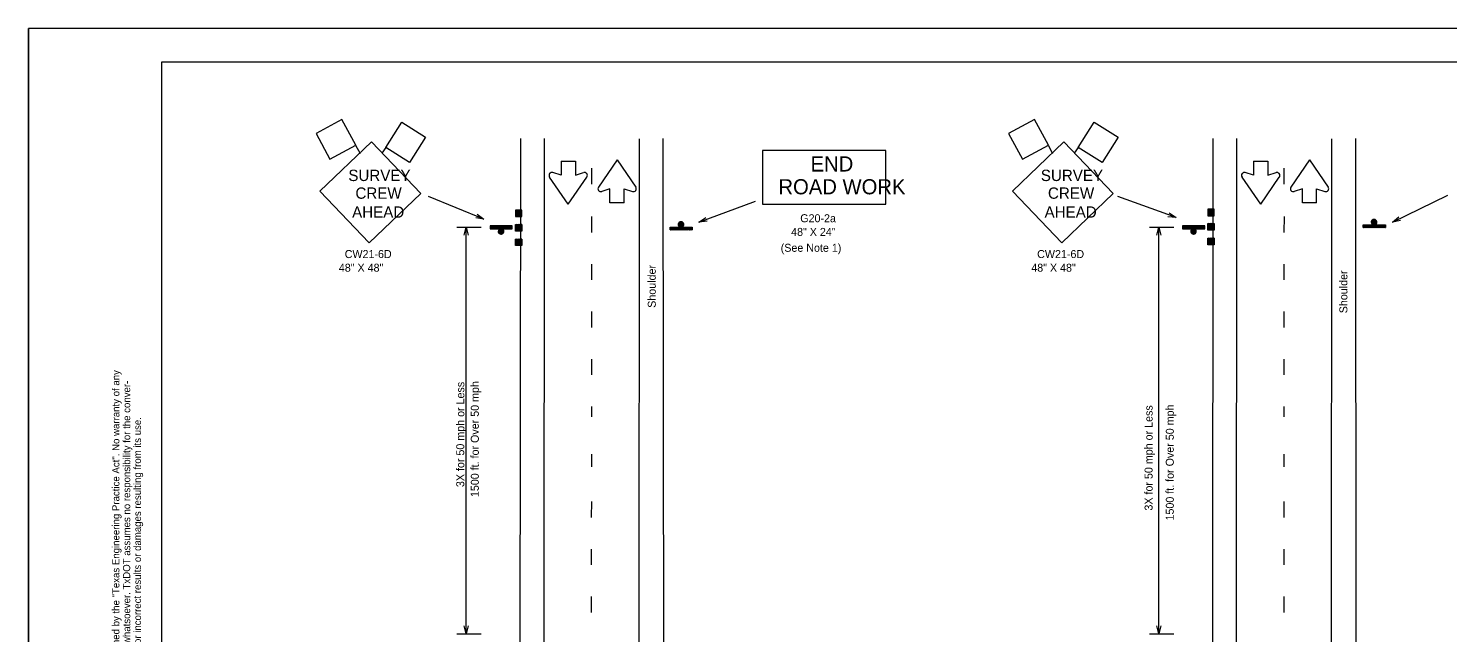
# Model space of a CAD drawing. Extents: x 0 to 29242, y 0 to 23092.
# Drawn here: x 0.17 to 21.5, y 13.05 to 22.15 of the extents above; entities that cross this region are included whole.
import ezdxf

# ---------------------------------------------------------------- set-up
doc = ezdxf.new("R2010")
doc.units = 0
doc.layers.add('D_BATCH_PLOT', color=7, linetype='Continuous')
doc.layers.add('Level 1', color=7, linetype='Continuous')

msp = doc.modelspace()

# ---------------------------------------------------------------- linework, layer by layer
at = {"layer": 'D_BATCH_PLOT'}
msp.add_lwpolyline([(0.168, 0.155), (34.168, 0.155), (34.168, 22.155), (0.168, 22.155)], close=True, dxfattribs=at)
at = {"layer": 'Level 1'}
for p, q in [((0.168, 0.155), (0.168, 22.155)), ((34.168, 22.155), (0.168, 22.155)), ((7.537, 3.046), (7.551, 20.502)), ((7.893, 3.046), (7.907, 20.502)), ((9.317, 3.045), (9.332, 20.501)), ((9.703, 3.046), (9.688, 20.502)), ((17.922, 3.046), (17.936, 20.502)), ((18.278, 3.046), (18.292, 20.502)), ((19.703, 3.045), (19.717, 20.501)), ((20.088, 3.046), (20.074, 20.502)), ((5.075, 20.402), (5.141, 20.281)), ((5.526, 20.369), (5.468, 20.283)), ((15.461, 20.402), (15.526, 20.281)), ((15.911, 20.369), (15.853, 20.283)), ((8.156, 20.165), (8.37, 20.165)), ((8.156, 20.165), (8.156, 19.952)), ((8.37, 20.165), (8.37, 19.952)), ((8.996, 20.183), (8.716, 19.775)), ((8.996, 20.183), (9.276, 19.775)), ((18.542, 20.165), (18.756, 20.165)), ((18.542, 20.165), (18.542, 19.952)), ((18.756, 20.165), (18.756, 19.952)), ((19.381, 20.183), (19.102, 19.775)), ((19.381, 20.183), (19.661, 19.775)), ((8.263, 19.518), (7.984, 19.926)), ((8.156, 19.952), (8.033, 19.992)), ((8.263, 19.518), (8.543, 19.926)), ((8.37, 19.952), (8.494, 19.992)), ((18.649, 19.518), (18.369, 19.926)), ((18.542, 19.952), (18.418, 19.992)), ((18.649, 19.518), (18.928, 19.926)), ((18.756, 19.952), (18.88, 19.992)), ((6.998, 19.296), (6.17, 19.632)), ((8.889, 19.75), (8.765, 19.71)), ((8.889, 19.537), (8.889, 19.75)), ((9.103, 19.75), (9.227, 19.71)), ((9.103, 19.537), (9.103, 19.75)), ((17.379, 19.318), (16.505, 19.632)), ((19.275, 19.75), (19.151, 19.71)), ((19.275, 19.537), (19.275, 19.75)), ((19.488, 19.75), (19.612, 19.71)), ((19.488, 19.537), (19.488, 19.75)), ((20.626, 19.251), (21.454, 19.654)), ((9.103, 19.537), (8.889, 19.537)), ((10.223, 19.251), (11.074, 19.564)), ((19.488, 19.537), (19.275, 19.537)), ((7.517, 19.382), (7.504, 19.382)), ((17.9, 19.396), (17.888, 19.396)), ((20.184, 19.167), (20.184, 19.209)), ((20.184, 19.209), (20.338, 19.209)), ((20.359, 19.209), (20.518, 19.209)), ((20.518, 19.209), (20.518, 19.167)), ((6.593, 19.173), (6.959, 19.173)), ((6.705, 19.053), (6.735, 19.173)), ((6.735, 13.075), (6.735, 19.173)), ((6.735, 19.173), (6.765, 19.053)), ((7.424, 19.193), (7.09, 19.193)), ((7.09, 19.193), (7.09, 19.151)), ((7.09, 19.151), (7.244, 19.151)), ((7.266, 19.151), (7.424, 19.151)), ((7.424, 19.151), (7.424, 19.193)), ((7.517, 19.164), (7.504, 19.164)), ((9.79, 19.132), (9.79, 19.174)), ((9.79, 19.174), (9.944, 19.174)), ((10.124, 19.132), (9.79, 19.132)), ((9.966, 19.174), (10.124, 19.174)), ((10.124, 19.174), (10.124, 19.132)), ((16.979, 19.173), (17.345, 19.173)), ((17.09, 19.053), (17.12, 19.173)), ((17.12, 13.075), (17.12, 19.173)), ((17.12, 19.173), (17.15, 19.053)), ((17.81, 19.193), (17.476, 19.193)), ((17.476, 19.193), (17.476, 19.151)), ((17.476, 19.151), (17.63, 19.151)), ((17.651, 19.151), (17.81, 19.151)), ((17.81, 19.151), (17.81, 19.193)), ((17.9, 19.177), (17.888, 19.178)), ((20.518, 19.167), (20.184, 19.167)), ((7.517, 18.946), (7.504, 18.946)), ((17.9, 18.959), (17.888, 18.959)), ((6.593, 13.075), (6.959, 13.075)), ((6.735, 13.075), (6.705, 13.195)), ((6.765, 13.195), (6.735, 13.075)), ((16.979, 13.075), (17.345, 13.075)), ((17.12, 13.075), (17.09, 13.195)), ((17.15, 13.195), (17.12, 13.075))]:
    msp.add_line(p, q, dxfattribs=at)
for points in [[(2.168, 21.655), (33.668, 21.655), (33.668, 0.655), (2.168, 0.655)], [(4.69, 20.194), (5.078, 20.404), (4.87, 20.789), (4.482, 20.579)], [(5.884, 20.142), (5.526, 20.369), (5.767, 20.75), (6.125, 20.522)], [(15.075, 20.194), (15.464, 20.404), (15.256, 20.789), (14.867, 20.579)], [(16.269, 20.142), (15.911, 20.369), (16.152, 20.75), (16.511, 20.522)], [(5.28, 18.941), (4.54, 19.715), (5.312, 20.453), (6.052, 19.679)], [(11.175, 20.322), (11.175, 19.52), (13.027, 19.52), (13.027, 20.322)], [(15.665, 18.941), (14.925, 19.715), (15.697, 20.453), (16.437, 19.679)], [(7.566, 19.431), (7.473, 19.431), (7.473, 19.332), (7.566, 19.332)], [(17.949, 19.445), (17.856, 19.445), (17.856, 19.346), (17.949, 19.346)], [(7.566, 19.115), (7.473, 19.115), (7.473, 19.214), (7.566, 19.214)], [(17.949, 19.129), (17.856, 19.129), (17.856, 19.228), (17.949, 19.228)], [(7.566, 18.897), (7.473, 18.897), (7.473, 18.996), (7.566, 18.996)], [(17.949, 18.91), (17.856, 18.91), (17.856, 19.009), (17.949, 19.009)]]:
    msp.add_lwpolyline(points, close=True, dxfattribs=at)
for points in [[(8.618, 19.82), (8.618, 20.057)], [(19.003, 19.82), (19.003, 20.057)], [(7.563, 19.431), (7.473, 19.379)], [(7.544, 19.431), (7.473, 19.39)], [(7.525, 19.431), (7.473, 19.401)], [(7.506, 19.431), (7.473, 19.412)], [(7.487, 19.431), (7.473, 19.423)], [(7.566, 19.422), (7.473, 19.368)], [(7.566, 19.411), (7.473, 19.357)], [(17.947, 19.445), (17.856, 19.393)], [(17.928, 19.445), (17.856, 19.404)], [(17.909, 19.445), (17.856, 19.415)], [(17.89, 19.445), (17.856, 19.426)], [(17.871, 19.445), (17.856, 19.437)], [(17.949, 19.435), (17.856, 19.382)], [(17.949, 19.424), (17.856, 19.371)], [(17.949, 19.413), (17.856, 19.36)], [(6.898, 19.369), (6.998, 19.296), (6.876, 19.313)], [(7.566, 19.4), (7.473, 19.346)], [(7.566, 19.389), (7.473, 19.335)], [(7.566, 19.158), (7.473, 19.211)], [(7.566, 19.147), (7.473, 19.2)], [(7.566, 19.378), (7.487, 19.332)], [(7.566, 19.168), (7.487, 19.214)], [(7.566, 19.367), (7.506, 19.332)], [(7.566, 19.18), (7.506, 19.214)], [(7.566, 19.356), (7.525, 19.332)], [(7.566, 19.19), (7.525, 19.214)], [(7.566, 19.345), (7.544, 19.332)], [(7.566, 19.201), (7.544, 19.214)], [(7.566, 19.334), (7.562, 19.332)], [(7.566, 19.212), (7.562, 19.214)], [(8.618, 19.096), (8.618, 19.334)], [(9.878, 19.132), (9.994, 19.199)], [(9.913, 19.213), (9.977, 19.25)], [(9.914, 19.222), (9.968, 19.254)], [(9.914, 19.205), (9.983, 19.245)], [(9.917, 19.198), (9.988, 19.239)], [(9.918, 19.233), (9.957, 19.256)], [(9.92, 19.191), (9.992, 19.233)], [(9.925, 19.185), (9.995, 19.226)], [(9.931, 19.18), (9.997, 19.218)], [(9.939, 19.176), (9.997, 19.209)], [(10.346, 19.264), (10.223, 19.251), (10.325, 19.321)], [(17.276, 19.387), (17.379, 19.318), (17.256, 19.33)], [(17.949, 19.402), (17.856, 19.349)], [(17.949, 19.171), (17.856, 19.225)], [(17.949, 19.16), (17.856, 19.214)], [(17.949, 19.149), (17.856, 19.203)], [(17.949, 19.391), (17.87, 19.346)], [(17.949, 19.182), (17.87, 19.228)], [(17.949, 19.38), (17.889, 19.346)], [(17.949, 19.193), (17.889, 19.228)], [(17.949, 19.369), (17.908, 19.346)], [(17.949, 19.204), (17.908, 19.228)], [(17.949, 19.358), (17.927, 19.346)], [(17.949, 19.215), (17.927, 19.228)], [(17.949, 19.348), (17.946, 19.346)], [(17.949, 19.226), (17.946, 19.228)], [(19.003, 19.096), (19.004, 19.334)], [(20.184, 19.168), (20.254, 19.209)], [(20.184, 19.177), (20.239, 19.209)], [(20.184, 19.185), (20.224, 19.209)], [(20.184, 19.194), (20.209, 19.209)], [(20.184, 19.203), (20.194, 19.209)], [(20.197, 19.167), (20.269, 19.209)], [(20.212, 19.167), (20.284, 19.209)], [(20.227, 19.167), (20.299, 19.209)], [(20.242, 19.167), (20.314, 19.209)], [(20.257, 19.167), (20.329, 19.209)], [(20.272, 19.167), (20.388, 19.234)], [(20.287, 19.167), (20.38, 19.221)], [(20.302, 19.167), (20.374, 19.209)], [(20.307, 19.248), (20.371, 19.285)], [(20.308, 19.257), (20.362, 19.289)], [(20.308, 19.24), (20.377, 19.28)], [(20.311, 19.233), (20.382, 19.274)], [(20.312, 19.268), (20.351, 19.291)], [(20.314, 19.226), (20.386, 19.268)], [(20.317, 19.167), (20.389, 19.209)], [(20.319, 19.22), (20.389, 19.261)], [(20.325, 19.215), (20.391, 19.253)], [(20.332, 19.211), (20.39, 19.244)], [(20.332, 19.167), (20.404, 19.209)], [(20.346, 19.167), (20.419, 19.209)], [(20.361, 19.167), (20.434, 19.209)], [(20.376, 19.167), (20.449, 19.209)], [(20.391, 19.167), (20.464, 19.209)], [(20.406, 19.167), (20.478, 19.209)], [(20.421, 19.167), (20.493, 19.209)], [(20.436, 19.167), (20.509, 19.209)], [(20.451, 19.167), (20.518, 19.205)], [(20.466, 19.167), (20.518, 19.197)], [(20.747, 19.276), (20.626, 19.251), (20.721, 19.33)], [(7.09, 19.192), (7.161, 19.151)], [(7.09, 19.183), (7.146, 19.151)], [(7.09, 19.174), (7.131, 19.151)], [(7.09, 19.166), (7.116, 19.151)], [(7.09, 19.157), (7.101, 19.151)], [(7.103, 19.193), (7.176, 19.151)], [(7.118, 19.193), (7.191, 19.151)], [(7.133, 19.193), (7.206, 19.151)], [(7.148, 19.193), (7.221, 19.151)], [(7.163, 19.193), (7.236, 19.151)], [(7.178, 19.193), (7.295, 19.126)], [(7.193, 19.193), (7.286, 19.139)], [(7.208, 19.193), (7.28, 19.151)], [(7.214, 19.112), (7.277, 19.075)], [(7.215, 19.12), (7.284, 19.08)], [(7.215, 19.103), (7.269, 19.071)], [(7.217, 19.127), (7.289, 19.086)], [(7.218, 19.092), (7.258, 19.069)], [(7.221, 19.134), (7.293, 19.092)], [(7.223, 19.193), (7.295, 19.151)], [(7.225, 19.14), (7.296, 19.099)], [(7.231, 19.145), (7.297, 19.107)], [(7.238, 19.193), (7.31, 19.151)], [(7.239, 19.149), (7.297, 19.116)], [(7.253, 19.193), (7.325, 19.151)], [(7.268, 19.193), (7.34, 19.151)], [(7.283, 19.193), (7.355, 19.151)], [(7.298, 19.193), (7.37, 19.151)], [(7.313, 19.193), (7.385, 19.151)], [(7.328, 19.193), (7.4, 19.151)], [(7.343, 19.193), (7.415, 19.151)], [(7.358, 19.193), (7.424, 19.154)], [(7.373, 19.193), (7.424, 19.163)], [(7.388, 19.193), (7.424, 19.172)], [(7.403, 19.193), (7.424, 19.18)], [(7.418, 19.193), (7.424, 19.189)], [(7.566, 19.136), (7.473, 19.189)], [(7.566, 19.125), (7.473, 19.178)], [(7.563, 19.115), (7.473, 19.167)], [(7.544, 19.115), (7.473, 19.156)], [(7.525, 19.115), (7.473, 19.145)], [(7.506, 19.115), (7.473, 19.134)], [(7.487, 19.115), (7.473, 19.123)], [(7.566, 18.939), (7.473, 18.993)], [(7.566, 18.95), (7.487, 18.996)], [(7.566, 18.961), (7.506, 18.996)], [(7.566, 18.972), (7.525, 18.996)], [(7.566, 18.983), (7.544, 18.996)], [(7.566, 18.994), (7.562, 18.996)], [(9.79, 19.133), (9.86, 19.174)], [(9.79, 19.142), (9.845, 19.174)], [(9.79, 19.151), (9.83, 19.174)], [(9.79, 19.159), (9.815, 19.174)], [(9.79, 19.168), (9.8, 19.174)], [(9.803, 19.132), (9.875, 19.174)], [(9.818, 19.132), (9.89, 19.174)], [(9.833, 19.132), (9.905, 19.174)], [(9.848, 19.132), (9.92, 19.174)], [(9.863, 19.132), (9.935, 19.174)], [(9.893, 19.132), (9.986, 19.186)], [(9.908, 19.132), (9.98, 19.174)], [(9.923, 19.132), (9.995, 19.174)], [(9.938, 19.132), (10.01, 19.174)], [(9.953, 19.132), (10.025, 19.174)], [(9.968, 19.132), (10.04, 19.174)], [(9.982, 19.132), (10.055, 19.174)], [(9.997, 19.132), (10.07, 19.174)], [(10.012, 19.132), (10.085, 19.174)], [(10.027, 19.132), (10.1, 19.174)], [(10.042, 19.132), (10.115, 19.174)], [(10.057, 19.132), (10.124, 19.171)], [(10.072, 19.132), (10.124, 19.162)], [(10.087, 19.132), (10.124, 19.153)], [(10.102, 19.132), (10.124, 19.145)], [(10.117, 19.132), (10.124, 19.136)], [(17.476, 19.192), (17.546, 19.151)], [(17.476, 19.183), (17.531, 19.151)], [(17.476, 19.174), (17.516, 19.151)], [(17.476, 19.166), (17.501, 19.151)], [(17.476, 19.157), (17.486, 19.151)], [(17.489, 19.193), (17.561, 19.151)], [(17.504, 19.193), (17.576, 19.151)], [(17.519, 19.193), (17.591, 19.151)], [(17.534, 19.193), (17.606, 19.151)], [(17.549, 19.193), (17.621, 19.151)], [(17.564, 19.193), (17.68, 19.126)], [(17.579, 19.193), (17.672, 19.139)], [(17.594, 19.193), (17.666, 19.151)], [(17.599, 19.112), (17.663, 19.075)], [(17.6, 19.12), (17.669, 19.08)], [(17.6, 19.103), (17.654, 19.071)], [(17.603, 19.127), (17.674, 19.086)], [(17.604, 19.092), (17.643, 19.069)], [(17.606, 19.134), (17.678, 19.092)], [(17.609, 19.193), (17.681, 19.151)], [(17.611, 19.14), (17.681, 19.099)], [(17.617, 19.145), (17.683, 19.107)], [(17.624, 19.193), (17.696, 19.151)], [(17.624, 19.149), (17.682, 19.116)], [(17.638, 19.193), (17.711, 19.151)], [(17.653, 19.193), (17.726, 19.151)], [(17.668, 19.193), (17.741, 19.151)], [(17.683, 19.193), (17.756, 19.151)], [(17.698, 19.193), (17.77, 19.151)], [(17.713, 19.193), (17.785, 19.151)], [(17.728, 19.193), (17.801, 19.151)], [(17.743, 19.193), (17.81, 19.154)], [(17.758, 19.193), (17.81, 19.163)], [(17.773, 19.193), (17.81, 19.172)], [(17.788, 19.193), (17.81, 19.18)], [(17.803, 19.193), (17.81, 19.189)], [(17.949, 19.138), (17.856, 19.192)], [(17.947, 19.129), (17.856, 19.181)], [(17.928, 19.129), (17.856, 19.17)], [(17.909, 19.129), (17.856, 19.159)], [(17.89, 19.129), (17.856, 19.148)], [(17.871, 19.129), (17.856, 19.137)], [(17.949, 18.953), (17.856, 19.006)], [(17.949, 18.942), (17.856, 18.995)], [(17.949, 18.931), (17.856, 18.984)], [(17.949, 18.964), (17.87, 19.009)], [(17.949, 18.975), (17.889, 19.009)], [(17.949, 18.986), (17.908, 19.009)], [(17.949, 18.997), (17.927, 19.009)], [(17.949, 19.008), (17.946, 19.009)], [(20.481, 19.167), (20.518, 19.188)], [(20.496, 19.167), (20.518, 19.18)], [(20.511, 19.167), (20.518, 19.171)], [(7.566, 18.928), (7.473, 18.982)], [(7.566, 18.917), (7.473, 18.971)], [(7.566, 18.906), (7.473, 18.96)], [(7.563, 18.897), (7.473, 18.949)], [(7.544, 18.897), (7.473, 18.938)], [(7.525, 18.897), (7.473, 18.927)], [(7.506, 18.897), (7.473, 18.916)], [(7.487, 18.897), (7.473, 18.905)], [(17.949, 18.92), (17.856, 18.973)], [(17.947, 18.91), (17.856, 18.962)], [(17.928, 18.91), (17.856, 18.951)], [(17.909, 18.91), (17.856, 18.941)], [(17.89, 18.91), (17.856, 18.93)], [(17.871, 18.91), (17.856, 18.919)], [(8.618, 18.384), (8.618, 18.621)], [(19.003, 18.384), (19.003, 18.621)], [(8.617, 17.671), (8.617, 17.909)], [(19.002, 17.671), (19.002, 17.909)], [(8.616, 16.959), (8.616, 17.196)], [(19.001, 16.959), (19.002, 17.196)], [(8.616, 16.331), (8.616, 16.484)], [(19.001, 16.331), (19.001, 16.484)], [(8.615, 15.582), (8.615, 15.771)], [(19, 15.582), (19.001, 15.771)], [(8.614, 14.821), (8.615, 15.059)], [(19, 14.821), (19, 15.059)], [(8.614, 14.109), (8.614, 14.346)], [(18.999, 14.109), (18.999, 14.346)], [(8.613, 13.396), (8.614, 13.634)], [(18.999, 13.396), (18.999, 13.634)]]:
    msp.add_lwpolyline(points, dxfattribs=at)
for centre, radius, start, end in [((8.019, 19.951), 0.0433, 72.1824, 214.4455), ((8.508, 19.951), 0.0433, 325.5546, 107.8176), ((18.404, 19.951), 0.0433, 72.1824, 214.4455), ((18.893, 19.951), 0.0433, 325.5546, 107.8176), ((8.752, 19.751), 0.0433, 145.5546, 287.8176), ((9.24, 19.751), 0.0433, 252.1824, 34.4455), ((19.137, 19.751), 0.0433, 145.5546, 287.8176), ((19.626, 19.751), 0.0433, 252.1824, 34.4455), ((9.955, 19.214), 0.0417, 284.5051, 254.7774), ((20.349, 19.249), 0.0417, 284.5051, 254.7774), ((7.256, 19.111), 0.0417, 105.2226, 75.4949), ((17.641, 19.111), 0.0417, 105.2226, 75.4949)]:
    msp.add_arc(centre, radius, start, end, dxfattribs=at)

# ---------------------------------------------------------------- texts
for s, height, rotation, p in [('END', 0.2269, 0, (11.898, 20.009)), ('ROAD WORK', 0.2269, 0, (11.416, 19.667)), ('Shoulder', 0.12, 90, (9.576, 17.965)), ('Shoulder', 0.12, 90, (19.949, 17.883)), ('DISCLAIMER:  The use of this standard is governed by the "Texas Engineering Practice Act". No warranty of any ', 0.108, 90, (1.532, 9.808)), ('             kind is made by TxDOT for any purpose whatsoever. TxDOT assumes no responsibility for the conver-', 0.108, 90, (1.694, 9.808)), ('1500 ft. for Over 50 mph', 0.12, 90, (6.922, 15.126)), ('3X for 50 mph or Less', 0.12, 90, (6.704, 15.276)), ('3X for 50 mph or Less', 0.12, 90, (17.027, 14.924)), ('1500 ft. for Over 50 mph', 0.12, 90, (17.345, 14.775)), ('             sion of this standard to other formats or for incorrect results or damages resulting from its use.', 0.108, 90, (1.856, 9.808))]:
    msp.add_text(s, height=height, rotation=rotation, dxfattribs=at).set_placement(p)
for s, height, p in [('SURVEY', 0.1698, (4.965, 19.866)), ('SURVEY', 0.1698, (15.351, 19.866)), ('CREW', 0.1698, (5.072, 19.6)), ('CREW', 0.1698, (15.458, 19.6)), ('AHEAD', 0.1698, (5.022, 19.316)), ('AHEAD', 0.1698, (15.407, 19.316)), ('G20-2a', 0.12, (11.743, 19.248)), ('48" X 24"', 0.12, (11.606, 19.043)), ('CW21-6D', 0.12, (4.911, 18.711)), ('(See Note 1)', 0.12, (11.45, 18.805)), ('CW21-6D', 0.12, (15.296, 18.711)), ('48" X 48"', 0.12, (4.823, 18.506)), ('48" X 48"', 0.12, (15.208, 18.506))]:
    msp.add_text(s, height=height, dxfattribs=at).set_placement(p)

doc.saveas('drawing.dxf')
